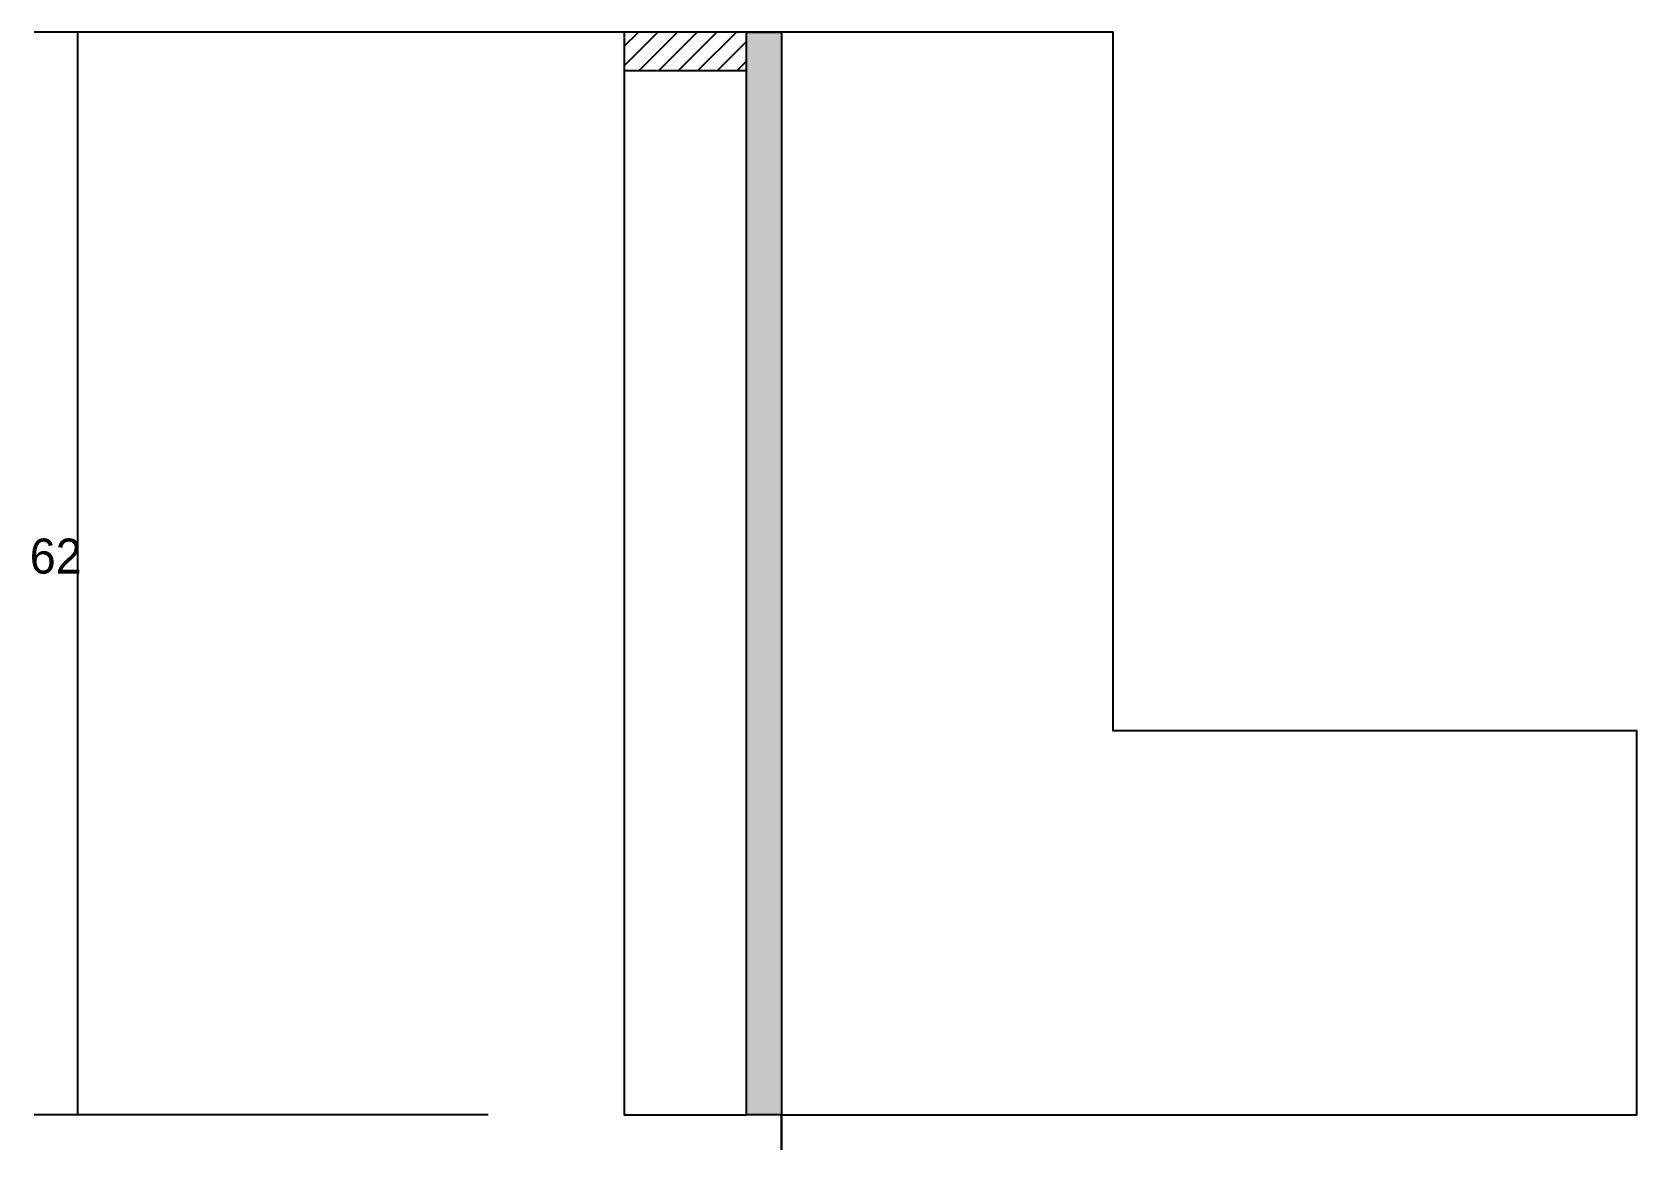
# Model space of a CAD drawing. Header units: metres. Extents: x 138861 to 140089, y 30747 to 32037.
# Drawn here: x 139228.8 to 139412.6, y 30747.1 to 30875.1 of the extents above; entities that cross this region are included whole.
import ezdxf

# ---------------------------------------------------------------- set-up
doc = ezdxf.new("R2010")
doc.units = ezdxf.units.M
for name, color, linetype in [('CONCRETO', 251, 'Continuous'), ('COTA', 241, 'Continuous'), ('Hachura', 253, 'Continuous'), ('Madeira', 126, 'Continuous'), ('Painéis', 200, 'Continuous')]:
    doc.layers.add(name, color=color, linetype=linetype)

msp = doc.modelspace()

# ---------------------------------------------------------------- hatches: boundary and pattern name
at = {"layer": 'Hachura'}
h = msp.add_hatch(dxfattribs=at)
h.set_pattern_fill('ANSI31', scale=0.5)
h.paths.add_polyline_path([(139310.6, 30870.7), (139310.6, 30875.1), (139310.6, 30875.1), (139296.6, 30875.1), (139296.6, 30875.1), (139296.6, 30870.7), (139296.6, 30870.7), (139310.6, 30870.7)])
h = msp.add_hatch(color=8, dxfattribs=at)
h.dxf.hatch_style = 1
h.paths.add_polyline_path([(139310.6, 30875.1), (139314.6, 30875.1), (139314.6, 30875.1), (139314.6, 30751.1), (139314.6, 30751.1), (139310.6, 30751.1), (139310.6, 30751.1), (139310.6, 30875.1)])

# ---------------------------------------------------------------- linework, layer by layer
at = {"layer": 'CONCRETO'}
msp.add_lwpolyline([(139314.6, 30747.1), (139314.6, 30751.1), (139412.6, 30751.1), (139412.6, 30795.1), (139352.6, 30795.1), (139352.6, 30875.1), (139314.6, 30875.1), (139314.6, 30747.1)], close=True, dxfattribs=at)
at = {"layer": 'COTA'}
for p, q in [((139314.6, 30875.1), (139229, 30875.1)), ((139234, 30751.1), (139234, 30875.1)), ((139281, 30751.1), (139229, 30751.1))]:
    msp.add_line(p, q, dxfattribs=at)
at = {"layer": 'Madeira'}
for points in [[(139310.6, 30870.7), (139310.6, 30875.1), (139296.6, 30875.1), (139296.6, 30870.7)], [(139310.6, 30875.1), (139296.6, 30875.1), (139296.6, 30751.1), (139310.6, 30751.1)]]:
    msp.add_lwpolyline(points, close=True, dxfattribs=at)
at = {"layer": 'Painéis'}
msp.add_lwpolyline([(139310.6, 30875.1), (139314.6, 30875.1), (139314.6, 30751.1), (139310.6, 30751.1)], close=True, dxfattribs=at)

# ---------------------------------------------------------------- texts
at = {"layer": 'COTA'}
msp.add_text('62', height=4, dxfattribs=at).set_placement((139228.5, 30813.1))

doc.saveas('drawing.dxf')
